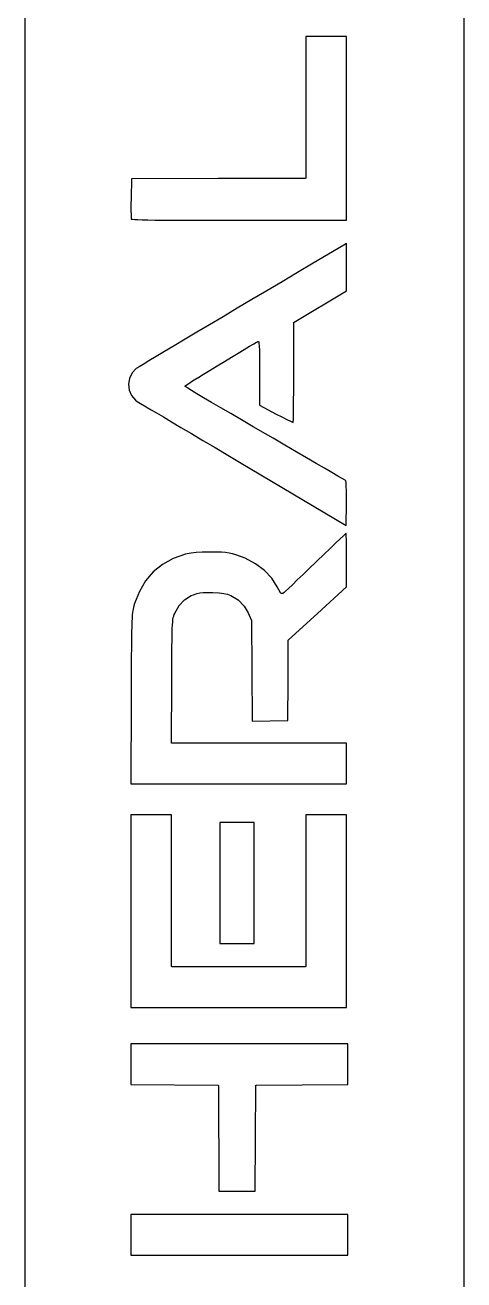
# Model space of a CAD drawing. Extents: x 47 to 252, y -139 to -48.
# Drawn here: x 96.55 to 100.53, y -115.85 to -104.45 of the extents above; entities that cross this region are included whole.
import ezdxf

# ---------------------------------------------------------------- set-up
doc = ezdxf.new("R2010")
doc.units = 0
doc.layers.add('BLACK', color=7, linetype='CONTINUOUS')

msp = doc.modelspace()

# ---------------------------------------------------------------- linework, layer by layer
at = {"layer": 'BLACK', "linetype": 'CONTINUOUS'}
for p, q in [((96.545, -105.076), (96.545, -104.323)), ((100.528, -104.35), (100.528, -104.629)), ((99.465, -104.555), (99.095, -104.555)), ((99.095, -104.555), (99.095, -105.84)), ((99.465, -106.225), (99.465, -104.555)), ((100.528, -104.629), (100.528, -104.629)), ((100.528, -104.629), (100.528, -104.922)), ((100.528, -104.922), (100.529, -105.23)), ((96.5451, -105.811), (96.545, -105.076)), ((96.545, -105.076), (96.545, -105.076)), ((100.529, -105.23), (100.529, -105.553)), ((100.529, -105.553), (100.529, -105.553)), ((100.529, -105.553), (100.529, -105.89)), ((96.5452, -106.135), (96.5451, -105.811)), ((96.5451, -105.811), (96.5451, -105.811)), ((97.5099, -105.85), (97.5073, -106.025)), ((98.2975, -105.847), (97.5099, -105.85)), ((99.09, -105.845), (98.2975, -105.847)), ((99.0905, -105.845), (99.09, -105.845)), ((99.0909, -105.845), (99.0905, -105.845)), ((99.091, -105.845), (99.0909, -105.845)), ((99.0915, -105.845), (99.091, -105.845)), ((99.091, -105.845), (99.091, -105.845)), ((99.0919, -105.845), (99.0915, -105.845)), ((99.0923, -105.844), (99.0919, -105.844)), ((99.0919, -105.844), (99.0919, -105.845)), ((99.0919, -105.845), (99.0919, -105.845)), ((99.0927, -105.844), (99.0923, -105.844)), ((99.0928, -105.844), (99.0927, -105.844)), ((99.0932, -105.844), (99.0928, -105.844)), ((99.0928, -105.844), (99.0928, -105.844)), ((99.0935, -105.843), (99.0932, -105.844)), ((99.0938, -105.843), (99.0935, -105.843)), ((99.0935, -105.843), (99.0935, -105.843)), ((99.0935, -105.843), (99.0935, -105.843)), ((99.0941, -105.843), (99.0938, -105.843)), ((99.0942, -105.843), (99.0941, -105.843)), ((99.0941, -105.843), (99.0941, -105.843)), ((99.0943, -105.842), (99.0942, -105.843)), ((99.0946, -105.842), (99.0943, -105.842)), ((99.0947, -105.841), (99.0946, -105.842)), ((99.0946, -105.842), (99.0946, -105.842)), ((99.0946, -105.842), (99.0946, -105.842)), ((99.0949, -105.841), (99.0947, -105.841)), ((99.095, -105.84), (99.0949, -105.841)), ((99.0949, -105.841), (99.0949, -105.841)), ((99.0949, -105.841), (99.0949, -105.841)), ((99.095, -105.84), (99.095, -105.84)), ((100.529, -105.89), (100.529, -106.244)), ((97.5073, -106.025), (97.5066, -106.083)), ((97.5066, -106.083), (97.5066, -106.135)), ((97.5073, -106.025), (97.5073, -106.025)), ((96.5452, -106.529), (96.5452, -106.135)), ((96.5452, -106.135), (96.5452, -106.135)), ((97.5066, -106.135), (97.5071, -106.177)), ((97.5071, -106.177), (97.5081, -106.206)), ((97.5081, -106.206), (97.5091, -106.214)), ((97.5091, -106.214), (97.5103, -106.215)), ((97.5103, -106.215), (97.5209, -106.216)), ((97.5209, -106.216), (97.5405, -106.218)), ((97.5405, -106.218), (97.5698, -106.219)), ((97.5698, -106.219), (97.6094, -106.221)), ((97.6094, -106.221), (97.6094, -106.221)), ((97.6094, -106.221), (97.6605, -106.222)), ((97.6605, -106.222), (97.6605, -106.222)), ((97.6605, -106.222), (97.7242, -106.223)), ((97.7242, -106.223), (97.7242, -106.223)), ((97.7242, -106.223), (97.8013, -106.223)), ((97.8013, -106.223), (97.8013, -106.223)), ((97.8013, -106.223), (97.8929, -106.224)), ((97.8929, -106.224), (97.8929, -106.224)), ((97.8929, -106.224), (98.0001, -106.224)), ((98.0001, -106.224), (98.0002, -106.224)), ((98.0002, -106.224), (98.1238, -106.225)), ((98.1238, -106.225), (98.1239, -106.225)), ((98.1239, -106.225), (98.2651, -106.225)), ((98.2651, -106.225), (98.2652, -106.225)), ((98.2652, -106.225), (98.425, -106.225)), ((98.425, -106.225), (98.4251, -106.225)), ((98.4251, -106.225), (98.4897, -106.225)), ((98.4897, -106.225), (99.465, -106.225)), ((100.529, -106.244), (100.529, -106.613)), ((99.465, -106.437), (99.44, -106.452)), ((99.465, -106.865), (99.465, -106.437)), ((96.5453, -107.231), (96.5452, -106.529)), ((96.5452, -106.529), (96.5452, -106.529)), ((99.3015, -106.533), (99.1613, -106.616)), ((99.3016, -106.533), (99.3015, -106.533)), ((99.3015, -106.533), (99.3015, -106.533)), ((99.44, -106.452), (99.3016, -106.533)), ((99.44, -106.452), (99.44, -106.452)), ((99.1613, -106.616), (99.0203, -106.7)), ((99.1613, -106.616), (99.1613, -106.616)), ((100.529, -106.613), (100.529, -106.998)), ((98.8798, -106.783), (98.7407, -106.865)), ((99.0203, -106.7), (98.8798, -106.783)), ((98.8798, -106.783), (98.8798, -106.783)), ((99.0203, -106.7), (99.0203, -106.7)), ((98.7407, -106.865), (98.6042, -106.946)), ((98.7407, -106.865), (98.7407, -106.865)), ((98.9874, -107.15), (99.465, -106.865)), ((98.6041, -106.946), (98.4713, -107.025)), ((98.6042, -106.946), (98.6041, -106.946)), ((100.529, -106.998), (100.529, -106.998)), ((100.529, -106.998), (100.529, -107.399)), ((98.343, -107.101), (98.2207, -107.174)), ((98.3431, -107.101), (98.343, -107.101)), ((98.4712, -107.025), (98.3431, -107.101)), ((98.4713, -107.025), (98.4712, -107.025)), ((98.4712, -107.025), (98.4712, -107.025)), ((96.5454, -107.714), (96.5453, -107.231)), ((96.5453, -107.231), (96.5453, -107.231)), ((98.1052, -107.242), (97.9977, -107.306)), ((98.2207, -107.174), (98.1052, -107.242)), ((98.1052, -107.242), (98.1052, -107.242)), ((98.2207, -107.174), (98.2207, -107.174)), ((98.985, -107.154), (98.9851, -107.153)), ((98.985, -107.612), (98.985, -107.154)), ((98.985, -107.154), (98.985, -107.154)), ((98.985, -107.154), (98.985, -107.154)), ((98.9851, -107.153), (98.9851, -107.153)), ((98.9851, -107.153), (98.9851, -107.153)), ((98.9851, -107.153), (98.9852, -107.153)), ((98.9852, -107.153), (98.9853, -107.152)), ((98.9853, -107.152), (98.9854, -107.152)), ((98.9854, -107.152), (98.9855, -107.152)), ((98.9855, -107.152), (98.9857, -107.151)), ((98.9855, -107.152), (98.9855, -107.152)), ((98.9857, -107.151), (98.9859, -107.151)), ((98.9859, -107.151), (98.9859, -107.151)), ((98.9859, -107.151), (98.986, -107.151)), ((98.986, -107.151), (98.9863, -107.151)), ((98.9863, -107.151), (98.9865, -107.15)), ((98.9865, -107.15), (98.9866, -107.15)), ((98.9866, -107.15), (98.9867, -107.15)), ((98.9867, -107.15), (98.987, -107.15)), ((98.987, -107.15), (98.9873, -107.15)), ((98.9873, -107.15), (98.9874, -107.15)), ((98.9874, -107.15), (98.9874, -107.15)), ((97.9977, -107.306), (97.8993, -107.365)), ((97.9977, -107.306), (97.9977, -107.306)), ((98.5836, -107.37), (98.6218, -107.348)), ((98.6218, -107.348), (98.6219, -107.348)), ((98.6219, -107.348), (98.6479, -107.333)), ((98.6219, -107.348), (98.6219, -107.348)), ((98.6479, -107.333), (98.648, -107.333)), ((98.648, -107.333), (98.6481, -107.333)), ((98.6481, -107.333), (98.6591, -107.327)), ((98.6481, -107.333), (98.6481, -107.333)), ((98.6591, -107.327), (98.6592, -107.327)), ((98.6592, -107.327), (98.6592, -107.327)), ((98.6592, -107.327), (98.6593, -107.327)), ((98.6593, -107.327), (98.6597, -107.327)), ((98.6597, -107.327), (98.6601, -107.327)), ((98.6601, -107.327), (98.6602, -107.327)), ((98.6602, -107.327), (98.6602, -107.327)), ((98.6602, -107.327), (98.6606, -107.327)), ((98.6606, -107.327), (98.6611, -107.327)), ((98.6611, -107.327), (98.6611, -107.327)), ((98.6611, -107.327), (98.6612, -107.327)), ((98.6612, -107.327), (98.6616, -107.327)), ((98.6616, -107.327), (98.662, -107.327)), ((98.662, -107.327), (98.6621, -107.327)), ((98.6621, -107.327), (98.6621, -107.327)), ((98.6621, -107.327), (98.6626, -107.327)), ((98.6626, -107.327), (98.663, -107.327)), ((98.663, -107.327), (98.663, -107.327)), ((98.663, -107.327), (98.6631, -107.327)), ((98.6631, -107.327), (98.6635, -107.327)), ((98.6635, -107.327), (98.6639, -107.327)), ((98.6639, -107.327), (98.6639, -107.327)), ((98.6639, -107.327), (98.664, -107.327)), ((98.664, -107.327), (98.6643, -107.328)), ((98.6643, -107.328), (98.6647, -107.328)), ((98.6647, -107.328), (98.6647, -107.328)), ((98.6647, -107.328), (98.6648, -107.328)), ((98.6648, -107.328), (98.6651, -107.328)), ((98.6651, -107.328), (98.6653, -107.329)), ((98.6653, -107.329), (98.6654, -107.329)), ((98.6654, -107.329), (98.6654, -107.329)), ((98.6654, -107.329), (98.6656, -107.329)), ((98.6656, -107.329), (98.6659, -107.329)), ((98.6659, -107.329), (98.6659, -107.329)), ((98.6659, -107.329), (98.6659, -107.33)), ((98.6659, -107.33), (98.6661, -107.33)), ((98.6661, -107.33), (98.6662, -107.33)), ((98.6662, -107.33), (98.6662, -107.33)), ((98.6662, -107.33), (98.6662, -107.33)), ((98.6662, -107.33), (98.6684, -107.339)), ((98.6684, -107.339), (98.6684, -107.339)), ((98.6684, -107.339), (98.6685, -107.34)), ((98.6685, -107.34), (98.6686, -107.34)), ((98.6686, -107.34), (98.6705, -107.366)), ((97.7338, -107.464), (97.669, -107.503)), ((97.8109, -107.418), (97.7338, -107.464)), ((97.7338, -107.464), (97.7338, -107.464)), ((97.7338, -107.464), (97.7338, -107.464)), ((97.8992, -107.365), (97.8109, -107.418)), ((97.8109, -107.418), (97.8109, -107.418)), ((97.8993, -107.365), (97.8992, -107.365)), ((97.8992, -107.365), (97.8992, -107.365)), ((98.3547, -107.507), (98.4188, -107.468)), ((98.4188, -107.468), (98.4798, -107.432)), ((98.4188, -107.468), (98.4188, -107.468)), ((98.4188, -107.468), (98.4188, -107.468)), ((98.4798, -107.432), (98.4799, -107.432)), ((98.4799, -107.432), (98.5355, -107.398)), ((98.4799, -107.432), (98.4799, -107.432)), ((98.5355, -107.398), (98.5355, -107.398)), ((98.5355, -107.398), (98.5356, -107.398)), ((98.5356, -107.398), (98.5836, -107.37)), ((98.5836, -107.37), (98.5836, -107.37)), ((98.5836, -107.37), (98.5836, -107.37)), ((98.6705, -107.366), (98.6706, -107.366)), ((98.6706, -107.366), (98.6706, -107.366)), ((98.6706, -107.366), (98.6706, -107.366)), ((98.6706, -107.366), (98.6723, -107.408)), ((98.6723, -107.408), (98.6723, -107.408)), ((98.6723, -107.408), (98.6723, -107.408)), ((98.6723, -107.408), (98.6736, -107.462)), ((98.6736, -107.462), (98.6736, -107.462)), ((98.6736, -107.462), (98.6736, -107.462)), ((98.6736, -107.462), (98.6745, -107.526)), ((100.529, -107.399), (100.53, -107.818)), ((97.5551, -107.572), (97.517, -107.612)), ((97.5593, -107.57), (97.5551, -107.572)), ((97.5806, -107.556), (97.5593, -107.57)), ((97.6176, -107.534), (97.5806, -107.556)), ((97.669, -107.503), (97.6176, -107.534)), ((97.6176, -107.534), (97.6176, -107.534)), ((98.1661, -107.622), (98.2261, -107.586)), ((98.2261, -107.586), (98.2896, -107.547)), ((98.2261, -107.586), (98.2261, -107.586)), ((98.2896, -107.547), (98.2897, -107.547)), ((98.2897, -107.547), (98.3546, -107.507)), ((98.2897, -107.547), (98.2897, -107.547)), ((98.3546, -107.507), (98.3547, -107.507)), ((98.3547, -107.507), (98.3547, -107.507)), ((98.6745, -107.526), (98.6745, -107.526)), ((98.6745, -107.526), (98.6745, -107.526)), ((98.6745, -107.526), (98.675, -107.598)), ((97.4937, -107.661), (97.4849, -107.714)), ((97.517, -107.612), (97.4937, -107.661)), ((98.0308, -107.707), (98.0662, -107.684)), ((98.0662, -107.684), (98.0663, -107.684)), ((98.0663, -107.684), (98.1121, -107.656)), ((98.0663, -107.684), (98.0663, -107.684)), ((98.1121, -107.656), (98.1122, -107.656)), ((98.1122, -107.656), (98.1661, -107.622)), ((98.1122, -107.656), (98.1122, -107.656)), ((98.1661, -107.622), (98.1661, -107.622)), ((98.1661, -107.622), (98.1661, -107.622)), ((98.675, -107.598), (98.675, -107.598)), ((98.675, -107.598), (98.675, -107.618)), ((98.675, -107.618), (98.675, -107.905)), ((98.9846, -107.781), (98.9849, -107.693)), ((98.9849, -107.693), (98.985, -107.612)), ((98.9849, -107.693), (98.9849, -107.693)), ((96.5454, -107.915), (96.5454, -107.714)), ((96.5454, -107.714), (96.5454, -107.714)), ((97.4849, -107.714), (97.491, -107.768)), ((97.491, -107.768), (97.5119, -107.818)), ((97.9979, -107.733), (97.9978, -107.732)), ((97.9978, -107.732), (97.9978, -107.732)), ((97.9978, -107.732), (97.9978, -107.732)), ((97.9978, -107.732), (97.9979, -107.732)), ((97.9979, -107.732), (97.9979, -107.731)), ((97.9979, -107.731), (97.998, -107.731)), ((97.9979, -107.732), (97.9979, -107.732)), ((97.998, -107.733), (97.9979, -107.733)), ((97.9979, -107.733), (97.9979, -107.733)), ((97.9979, -107.733), (97.9979, -107.733)), ((97.998, -107.731), (97.998, -107.731)), ((97.998, -107.731), (97.9981, -107.731)), ((97.9981, -107.734), (97.998, -107.733)), ((97.9981, -107.731), (97.9982, -107.73)), ((97.9982, -107.734), (97.9981, -107.734)), ((97.9981, -107.734), (97.9981, -107.734)), ((97.9982, -107.73), (97.9983, -107.73)), ((97.9983, -107.734), (97.9982, -107.734)), ((97.9983, -107.73), (97.9984, -107.73)), ((97.9984, -107.735), (97.9983, -107.734)), ((97.9984, -107.73), (97.9985, -107.73)), ((97.9985, -107.735), (97.9984, -107.735)), ((97.9985, -107.73), (97.9987, -107.729)), ((97.9987, -107.735), (97.9985, -107.735)), ((97.9987, -107.729), (97.9988, -107.729)), ((97.9988, -107.735), (97.9987, -107.735)), ((97.9988, -107.729), (97.9989, -107.729)), ((97.999, -107.735), (97.9988, -107.735)), ((97.9989, -107.729), (97.9991, -107.729)), ((97.9991, -107.735), (97.999, -107.735)), ((97.9991, -107.729), (97.9993, -107.729)), ((97.9993, -107.736), (97.9991, -107.735)), ((97.9993, -107.729), (97.9995, -107.728)), ((97.9995, -107.736), (97.9993, -107.736)), ((97.9995, -107.728), (97.9996, -107.728)), ((97.9997, -107.736), (97.9995, -107.736)), ((97.9996, -107.728), (97.9998, -107.728)), ((97.9998, -107.736), (97.9997, -107.736)), ((97.9998, -107.728), (98.0076, -107.722)), ((98.0035, -107.739), (97.9998, -107.736)), ((97.9998, -107.736), (97.9998, -107.736)), ((98.0036, -107.739), (98.0035, -107.739)), ((98.0037, -107.739), (98.0036, -107.739)), ((98.0038, -107.739), (98.0037, -107.739)), ((98.0228, -107.751), (98.0038, -107.739)), ((98.0076, -107.722), (98.0077, -107.722)), ((98.0077, -107.722), (98.0078, -107.722)), ((98.0078, -107.722), (98.0079, -107.722)), ((98.0079, -107.722), (98.0307, -107.707)), ((98.0229, -107.751), (98.0228, -107.751)), ((98.0228, -107.751), (98.0228, -107.751)), ((98.0228, -107.751), (98.0228, -107.751)), ((98.0571, -107.772), (98.0229, -107.751)), ((98.0307, -107.707), (98.0308, -107.707)), ((98.0308, -107.707), (98.0308, -107.707)), ((98.0572, -107.772), (98.0571, -107.772)), ((98.0571, -107.772), (98.0571, -107.772)), ((98.1054, -107.801), (98.0572, -107.772)), ((98.1055, -107.801), (98.1054, -107.801)), ((98.1054, -107.801), (98.1054, -107.801)), ((98.1664, -107.837), (98.1055, -107.801)), ((98.984, -107.861), (98.9846, -107.781)), ((98.9846, -107.781), (98.9846, -107.781)), ((96.5455, -108.582), (96.5454, -107.915)), ((96.5454, -107.915), (96.5454, -107.915)), ((97.5119, -107.818), (97.5461, -107.859)), ((97.5461, -107.859), (97.5636, -107.871)), ((97.5636, -107.871), (97.5933, -107.89)), ((97.5933, -107.89), (97.629, -107.911)), ((97.629, -107.911), (97.6363, -107.915)), ((97.6363, -107.915), (97.6363, -107.915)), ((97.6363, -107.915), (97.6363, -107.915)), ((97.6363, -107.915), (97.6548, -107.926)), ((97.6548, -107.926), (97.6548, -107.926)), ((97.6548, -107.926), (97.6548, -107.926)), ((97.6548, -107.926), (97.6892, -107.946)), ((98.2387, -107.879), (98.1664, -107.837)), ((98.1664, -107.837), (98.1664, -107.837)), ((98.1664, -107.837), (98.1664, -107.837)), ((98.2388, -107.879), (98.2387, -107.879)), ((98.3212, -107.928), (98.2388, -107.879)), ((98.3213, -107.928), (98.3212, -107.928)), ((98.3212, -107.928), (98.3212, -107.928)), ((98.3213, -107.928), (98.3213, -107.928)), ((98.3213, -107.928), (98.3213, -107.928)), ((98.4127, -107.981), (98.3213, -107.928)), ((98.675, -107.905), (98.8264, -107.985)), ((98.9833, -107.931), (98.984, -107.861)), ((98.984, -107.861), (98.984, -107.861)), ((100.53, -107.818), (100.53, -108.253)), ((97.6892, -107.946), (97.6893, -107.946)), ((97.6893, -107.946), (97.6893, -107.946)), ((97.6893, -107.946), (97.7382, -107.975)), ((97.7382, -107.975), (97.7383, -107.975)), ((97.7383, -107.975), (97.7383, -107.975)), ((97.7383, -107.975), (97.8007, -108.012)), ((97.8007, -108.012), (97.8007, -108.012)), ((97.8007, -108.012), (97.8752, -108.056)), ((98.5117, -108.039), (98.4127, -107.981)), ((98.4127, -107.981), (98.4127, -107.981)), ((98.617, -108.1), (98.5117, -108.039)), ((98.5117, -108.039), (98.5117, -108.039)), ((98.5117, -108.039), (98.5117, -108.039)), ((98.8264, -107.985), (98.8265, -107.985)), ((98.8265, -107.985), (98.8265, -107.985)), ((98.8265, -107.985), (98.8769, -108.011)), ((98.8769, -108.011), (98.8769, -108.011)), ((98.8769, -108.011), (98.9211, -108.034)), ((98.9211, -108.034), (98.9561, -108.051)), ((98.9803, -108.06), (98.9814, -108.032)), ((98.9814, -108.032), (98.9824, -107.989)), ((98.9824, -107.989), (98.9833, -107.931)), ((98.9824, -107.989), (98.9824, -107.989)), ((98.9833, -107.931), (98.9833, -107.931)), ((97.8752, -108.056), (97.8752, -108.056)), ((97.8752, -108.056), (97.9607, -108.106)), ((97.9607, -108.106), (97.9607, -108.106)), ((97.9607, -108.106), (97.9607, -108.106)), ((97.9607, -108.106), (98.0557, -108.163)), ((98.6171, -108.101), (98.617, -108.1)), ((98.617, -108.1), (98.617, -108.1)), ((98.7274, -108.165), (98.6171, -108.101)), ((98.9561, -108.051), (98.9787, -108.062)), ((98.9787, -108.062), (98.98, -108.063)), ((98.98, -108.063), (98.9803, -108.06)), ((98.0557, -108.163), (98.0558, -108.163)), ((98.0558, -108.163), (98.0558, -108.163)), ((98.0558, -108.163), (98.1591, -108.224)), ((98.1591, -108.224), (98.1592, -108.224)), ((98.1592, -108.224), (98.2696, -108.29)), ((98.7275, -108.165), (98.7274, -108.165)), ((98.7274, -108.165), (98.7274, -108.165)), ((98.797, -108.205), (98.7275, -108.165)), ((98.9045, -108.268), (98.797, -108.205)), ((98.797, -108.205), (98.797, -108.205)), ((98.9046, -108.268), (98.9045, -108.268)), ((98.9045, -108.268), (98.9045, -108.268)), ((99.0064, -108.327), (98.9046, -108.268)), ((100.53, -108.253), (100.53, -108.705)), ((98.2696, -108.29), (98.2697, -108.29)), ((98.2697, -108.29), (98.3859, -108.359)), ((98.3859, -108.359), (98.3859, -108.359)), ((98.3859, -108.359), (98.5067, -108.43)), ((99.1013, -108.382), (99.0064, -108.327)), ((99.0064, -108.327), (99.0064, -108.327)), ((99.0064, -108.327), (99.0064, -108.327)), ((99.1877, -108.433), (99.1013, -108.382)), ((99.1013, -108.382), (99.1013, -108.382)), ((98.5067, -108.43), (98.5068, -108.431)), ((98.5068, -108.431), (98.5068, -108.431)), ((98.5068, -108.431), (98.5876, -108.479)), ((98.5876, -108.479), (98.5876, -108.479)), ((98.5876, -108.479), (99.4601, -108.998)), ((99.1878, -108.433), (99.1877, -108.433)), ((99.1877, -108.433), (99.1877, -108.433)), ((99.2646, -108.478), (99.1878, -108.433)), ((99.2647, -108.478), (99.2646, -108.478)), ((99.2646, -108.478), (99.2646, -108.478)), ((99.3307, -108.516), (99.2647, -108.478)), ((96.5456, -109.233), (96.5455, -108.582)), ((96.5455, -108.582), (96.5455, -108.582)), ((99.3844, -108.548), (99.3307, -108.516)), ((99.3307, -108.516), (99.3307, -108.516)), ((99.3845, -108.548), (99.3844, -108.548)), ((99.4248, -108.572), (99.3845, -108.548)), ((99.4249, -108.572), (99.4248, -108.572)), ((99.4248, -108.572), (99.4248, -108.572)), ((99.4505, -108.587), (99.4249, -108.572)), ((99.4585, -108.592), (99.4505, -108.587)), ((99.4604, -108.607), (99.4585, -108.592)), ((99.4619, -108.639), (99.4604, -108.607)), ((99.4629, -108.684), (99.4619, -108.639)), ((99.4632, -108.739), (99.4629, -108.684)), ((100.53, -108.705), (100.53, -109.174)), ((99.4601, -108.998), (99.4627, -108.801)), ((99.4627, -108.801), (99.4632, -108.739)), ((99.4627, -108.801), (99.4627, -108.801)), ((99.4603, -109.069), (99.4586, -109.071)), ((99.4617, -109.09), (99.4603, -109.069)), ((99.3638, -109.159), (99.3142, -109.206)), ((99.4055, -109.12), (99.3638, -109.159)), ((99.3638, -109.159), (99.3638, -109.159)), ((99.4377, -109.09), (99.4055, -109.12)), ((99.4055, -109.12), (99.4055, -109.12)), ((99.4586, -109.071), (99.4377, -109.09)), ((99.463, -109.129), (99.4617, -109.09)), ((99.4641, -109.18), (99.463, -109.129)), ((99.4648, -109.241), (99.4641, -109.18)), ((99.4641, -109.18), (99.4641, -109.18)), ((100.53, -109.174), (100.53, -109.662)), ((96.5457, -109.868), (96.5456, -109.233)), ((96.5456, -109.233), (96.5456, -109.233)), ((98.0031, -109.258), (97.8905, -109.298)), ((98.0183, -109.254), (98.0031, -109.258)), ((98.054, -109.248), (98.0183, -109.254)), ((98.0976, -109.244), (98.054, -109.248)), ((98.1533, -109.241), (98.0976, -109.244)), ((98.2251, -109.24), (98.1533, -109.241)), ((98.2767, -109.24), (98.2251, -109.24)), ((98.3275, -109.241), (98.2767, -109.24)), ((98.3664, -109.244), (98.3275, -109.241)), ((98.3981, -109.248), (98.3664, -109.244)), ((98.4272, -109.254), (98.3981, -109.248)), ((98.4584, -109.263), (98.4272, -109.254)), ((98.5425, -109.294), (98.4584, -109.263)), ((98.638, -109.345), (98.5425, -109.294)), ((99.2583, -109.26), (99.1977, -109.318)), ((99.3142, -109.206), (99.2583, -109.26)), ((99.3142, -109.206), (99.3142, -109.206)), ((99.3142, -109.206), (99.3142, -109.206)), ((99.465, -109.309), (99.4648, -109.241)), ((99.4648, -109.241), (99.4648, -109.241)), ((97.7926, -109.352), (97.7089, -109.419)), ((97.8905, -109.298), (97.7926, -109.352)), ((98.7197, -109.406), (98.638, -109.345)), ((98.7859, -109.476), (98.7197, -109.406)), ((99.1277, -109.386), (99.0698, -109.442)), ((99.1278, -109.386), (99.1277, -109.386)), ((99.1277, -109.386), (99.1277, -109.386)), ((99.1896, -109.326), (99.1278, -109.386)), ((99.1897, -109.326), (99.1896, -109.326)), ((99.1977, -109.318), (99.1897, -109.326)), ((99.465, -109.555), (99.465, -109.309)), ((97.6391, -109.5), (97.5828, -109.596)), ((97.7089, -109.419), (97.6391, -109.5)), ((98.8354, -109.555), (98.7859, -109.476)), ((99.0173, -109.492), (98.9722, -109.536)), ((99.0697, -109.442), (99.0173, -109.492)), ((99.0173, -109.492), (99.0173, -109.492)), ((99.0698, -109.442), (99.0697, -109.442)), ((99.0697, -109.442), (99.0697, -109.442)), ((97.5828, -109.596), (97.5398, -109.706)), ((97.9925, -109.674), (98.0539, -109.634)), ((98.0539, -109.634), (98.0539, -109.634)), ((98.0539, -109.634), (98.0543, -109.634)), ((98.0543, -109.634), (98.0546, -109.634)), ((98.0546, -109.634), (98.0739, -109.626)), ((98.0739, -109.626), (98.0739, -109.626)), ((98.0739, -109.626), (98.0741, -109.626)), ((98.0741, -109.626), (98.0742, -109.626)), ((98.0742, -109.626), (98.1034, -109.616)), ((98.1034, -109.616), (98.1035, -109.616)), ((98.1035, -109.616), (98.1037, -109.616)), ((98.1037, -109.616), (98.1039, -109.616)), ((98.1039, -109.616), (98.1313, -109.609)), ((98.1313, -109.609), (98.1313, -109.609)), ((98.1313, -109.609), (98.1316, -109.609)), ((98.1316, -109.609), (98.1319, -109.609)), ((98.1319, -109.609), (98.1631, -109.606)), ((98.1631, -109.606), (98.1632, -109.606)), ((98.1632, -109.606), (98.1634, -109.606)), ((98.1634, -109.606), (98.1635, -109.606)), ((98.1635, -109.606), (98.2043, -109.606)), ((98.2043, -109.606), (98.2044, -109.606)), ((98.2044, -109.606), (98.2044, -109.606)), ((98.2044, -109.606), (98.2045, -109.606)), ((98.2045, -109.606), (98.2501, -109.607)), ((98.2501, -109.607), (98.2502, -109.607)), ((98.2502, -109.607), (98.2502, -109.607)), ((98.2502, -109.607), (98.2502, -109.607)), ((98.2502, -109.607), (98.3078, -109.61)), ((98.3078, -109.61), (98.3078, -109.61)), ((98.3078, -109.61), (98.308, -109.61)), ((98.308, -109.61), (98.3081, -109.61)), ((98.3081, -109.61), (98.3506, -109.614)), ((98.3506, -109.614), (98.3507, -109.614)), ((98.3507, -109.614), (98.3509, -109.614)), ((98.3509, -109.614), (98.3511, -109.614)), ((98.3511, -109.614), (98.3837, -109.621)), ((98.3837, -109.621), (98.3838, -109.621)), ((98.3838, -109.621), (98.3841, -109.621)), ((98.3841, -109.621), (98.3844, -109.621)), ((98.3844, -109.621), (98.412, -109.632)), ((98.412, -109.632), (98.4121, -109.632)), ((98.4121, -109.632), (98.4122, -109.632)), ((98.4122, -109.632), (98.4124, -109.632)), ((98.4124, -109.632), (98.4133, -109.632)), ((98.4133, -109.632), (98.4133, -109.632)), ((98.4133, -109.632), (98.4136, -109.632)), ((98.4136, -109.632), (98.4138, -109.632)), ((98.4138, -109.632), (98.4802, -109.673)), ((98.848, -109.581), (98.8354, -109.555)), ((98.8481, -109.581), (98.848, -109.581)), ((98.848, -109.581), (98.848, -109.581)), ((98.848, -109.581), (98.848, -109.581)), ((98.8608, -109.604), (98.8481, -109.581)), ((98.8609, -109.604), (98.8608, -109.604)), ((98.8611, -109.604), (98.8609, -109.604)), ((98.8609, -109.604), (98.8609, -109.604)), ((98.8614, -109.605), (98.8611, -109.604)), ((98.8615, -109.605), (98.8614, -109.605)), ((98.8614, -109.605), (98.8614, -109.605)), ((98.8707, -109.615), (98.8615, -109.605)), ((98.8615, -109.605), (98.8615, -109.605)), ((98.8708, -109.615), (98.8707, -109.615)), ((98.871, -109.615), (98.8708, -109.615)), ((98.8712, -109.615), (98.871, -109.615)), ((98.8714, -109.616), (98.8712, -109.615)), ((98.8716, -109.616), (98.8714, -109.616)), ((98.8718, -109.616), (98.8716, -109.616)), ((98.872, -109.616), (98.8718, -109.616)), ((98.8722, -109.616), (98.872, -109.616)), ((98.8725, -109.616), (98.8722, -109.616)), ((98.8727, -109.616), (98.8725, -109.616)), ((98.8729, -109.616), (98.8727, -109.616)), ((98.8732, -109.616), (98.8729, -109.616)), ((98.8734, -109.616), (98.8732, -109.616)), ((98.8736, -109.616), (98.8734, -109.616)), ((98.8739, -109.616), (98.8736, -109.616)), ((98.8741, -109.616), (98.8739, -109.616)), ((98.8744, -109.616), (98.8741, -109.616)), ((98.8746, -109.616), (98.8744, -109.616)), ((98.8747, -109.616), (98.8746, -109.616)), ((98.8832, -109.616), (98.8747, -109.616)), ((98.8836, -109.616), (98.8832, -109.616)), ((98.8841, -109.616), (98.8836, -109.616)), ((98.8842, -109.616), (98.8841, -109.616)), ((98.8846, -109.616), (98.8842, -109.616)), ((98.8842, -109.616), (98.8842, -109.616)), ((98.885, -109.615), (98.8846, -109.616)), ((98.8851, -109.615), (98.885, -109.615)), ((98.8855, -109.615), (98.8851, -109.615)), ((98.8851, -109.615), (98.8851, -109.615)), ((98.8859, -109.615), (98.8855, -109.615)), ((98.886, -109.615), (98.8859, -109.615)), ((98.8859, -109.615), (98.8859, -109.615)), ((98.8859, -109.615), (98.8859, -109.615)), ((98.8859, -109.615), (98.8859, -109.615)), ((98.8969, -109.607), (98.886, -109.615)), ((98.897, -109.607), (98.8969, -109.607)), ((98.8971, -109.607), (98.897, -109.607)), ((98.8972, -109.607), (98.8971, -109.607)), ((98.8976, -109.606), (98.8972, -109.607)), ((98.8977, -109.606), (98.8976, -109.606)), ((98.8978, -109.606), (98.8977, -109.606)), ((98.8977, -109.606), (98.8977, -109.606)), ((98.9106, -109.594), (98.8978, -109.606)), ((98.9107, -109.594), (98.9106, -109.594)), ((98.936, -109.57), (98.9107, -109.594)), ((98.9721, -109.536), (98.936, -109.57)), ((98.936, -109.57), (98.936, -109.57)), ((98.9722, -109.536), (98.9721, -109.536)), ((99.2018, -109.796), (99.465, -109.555)), ((97.5296, -109.742), (97.526, -109.756)), ((97.5338, -109.727), (97.5296, -109.742)), ((97.5398, -109.706), (97.5338, -109.727)), ((97.9037, -109.795), (97.9403, -109.729)), ((97.9403, -109.729), (97.9403, -109.729)), ((97.9403, -109.729), (97.9404, -109.729)), ((97.9404, -109.729), (97.9404, -109.729)), ((97.9404, -109.729), (97.9407, -109.729)), ((97.9407, -109.729), (97.9409, -109.729)), ((97.9409, -109.729), (97.941, -109.729)), ((97.941, -109.728), (97.9915, -109.674)), ((97.941, -109.729), (97.941, -109.728)), ((97.9915, -109.674), (97.9916, -109.674)), ((97.9916, -109.674), (97.9917, -109.674)), ((97.9917, -109.674), (97.9917, -109.674)), ((97.9917, -109.674), (97.992, -109.674)), ((97.992, -109.674), (97.9923, -109.674)), ((97.9923, -109.674), (97.9924, -109.674)), ((97.9924, -109.674), (97.9925, -109.674)), ((98.4802, -109.673), (98.4803, -109.673)), ((98.4803, -109.673), (98.4804, -109.673)), ((98.4804, -109.673), (98.4805, -109.673)), ((98.4805, -109.673), (98.4807, -109.674)), ((98.4807, -109.674), (98.481, -109.674)), ((98.481, -109.674), (98.4811, -109.674)), ((98.4811, -109.674), (98.4812, -109.674)), ((98.4812, -109.674), (98.5349, -109.73)), ((98.5349, -109.73), (98.5349, -109.73)), ((98.5349, -109.73), (98.5349, -109.73)), ((98.5349, -109.73), (98.535, -109.73)), ((98.535, -109.73), (98.5352, -109.731)), ((98.5352, -109.731), (98.5355, -109.731)), ((98.5355, -109.731), (98.5355, -109.731)), ((98.5355, -109.731), (98.5356, -109.731)), ((98.5356, -109.731), (98.5704, -109.79)), ((100.53, -109.662), (100.53, -109.662)), ((100.53, -109.662), (100.53, -110.167)), ((97.5161, -109.838), (97.5145, -109.871)), ((97.518, -109.811), (97.5161, -109.838)), ((97.5203, -109.789), (97.518, -109.811)), ((97.5229, -109.771), (97.5203, -109.789)), ((97.526, -109.756), (97.5229, -109.771)), ((97.8854, -109.872), (97.8878, -109.851)), ((97.8878, -109.851), (97.8879, -109.85)), ((97.8878, -109.851), (97.8878, -109.851)), ((97.8879, -109.85), (97.8908, -109.834)), ((97.8879, -109.85), (97.8879, -109.85)), ((97.8908, -109.834), (97.8909, -109.834)), ((97.8909, -109.833), (97.8945, -109.82)), ((97.8909, -109.834), (97.8909, -109.833)), ((97.8909, -109.834), (97.8909, -109.834)), ((97.8945, -109.82), (97.8945, -109.82)), ((97.8945, -109.82), (97.8946, -109.82)), ((97.8946, -109.82), (97.8989, -109.807)), ((97.8946, -109.82), (97.8946, -109.82)), ((97.8989, -109.807), (97.8989, -109.807)), ((97.8989, -109.807), (97.899, -109.807)), ((97.899, -109.807), (97.9035, -109.796)), ((97.899, -109.807), (97.899, -109.807)), ((97.9035, -109.796), (97.9035, -109.796)), ((97.9035, -109.796), (97.9036, -109.796)), ((97.9036, -109.796), (97.9037, -109.795)), ((98.5704, -109.79), (98.5704, -109.79)), ((98.5704, -109.79), (98.5705, -109.79)), ((98.5705, -109.79), (98.5706, -109.79)), ((98.5706, -109.79), (98.5995, -109.853)), ((98.5995, -109.853), (98.5996, -109.853)), ((98.5996, -109.853), (98.5996, -109.853)), ((98.5996, -109.853), (98.5996, -109.853)), ((98.5996, -109.853), (98.5997, -109.853)), ((98.5997, -109.853), (98.5999, -109.854)), ((98.5999, -109.854), (98.5999, -109.854)), ((98.5999, -109.854), (98.5999, -109.854)), ((98.5999, -109.854), (98.5999, -109.854)), ((98.5999, -109.854), (98.6, -109.855)), ((98.6, -109.855), (98.6, -109.855)), ((98.6, -109.855), (98.6, -109.855)), ((98.6, -109.855), (98.6061, -110.775)), ((98.9369, -110.037), (99.2017, -109.796)), ((99.2017, -109.796), (99.2018, -109.796)), ((96.5458, -110.487), (96.5457, -109.868)), ((96.5457, -109.868), (96.5457, -109.868)), ((97.5121, -109.966), (97.5111, -110.029)), ((97.5132, -109.914), (97.5121, -109.966)), ((97.5145, -109.871), (97.5132, -109.914)), ((97.5145, -109.871), (97.5145, -109.871)), ((97.8797, -110.037), (97.8807, -109.98)), ((97.8807, -109.98), (97.8819, -109.935)), ((97.8807, -109.98), (97.8807, -109.98)), ((97.8807, -109.98), (97.8807, -109.98)), ((97.8819, -109.935), (97.8834, -109.899)), ((97.8819, -109.935), (97.8819, -109.935)), ((97.8819, -109.935), (97.8819, -109.935)), ((97.8819, -109.935), (97.8819, -109.935)), ((97.8834, -109.899), (97.8854, -109.872)), ((97.8834, -109.899), (97.8834, -109.899)), ((97.8834, -109.899), (97.8834, -109.899)), ((97.8834, -109.899), (97.8834, -109.899)), ((97.8854, -109.872), (97.8854, -109.872)), ((97.8854, -109.872), (97.8854, -109.872)), ((97.8854, -109.872), (97.8854, -109.872)), ((97.5111, -110.029), (97.5104, -110.104)), ((97.5111, -110.029), (97.5111, -110.029)), ((97.879, -110.107), (97.8797, -110.037)), ((97.8797, -110.037), (97.8797, -110.037)), ((97.8797, -110.037), (97.8797, -110.037)), ((98.9326, -110.408), (98.9352, -110.041)), ((98.9352, -110.041), (98.9352, -110.041)), ((98.9352, -110.041), (98.9353, -110.041)), ((98.9353, -110.041), (98.9353, -110.04)), ((98.9353, -110.04), (98.9354, -110.04)), ((98.9353, -110.041), (98.9353, -110.041)), ((98.9354, -110.04), (98.9355, -110.039)), ((98.9354, -110.04), (98.9354, -110.04)), ((98.9354, -110.04), (98.9354, -110.04)), ((98.9355, -110.039), (98.9357, -110.039)), ((98.9357, -110.039), (98.9359, -110.038)), ((98.9357, -110.039), (98.9357, -110.039)), ((98.9357, -110.039), (98.9357, -110.039)), ((98.9359, -110.038), (98.9361, -110.038)), ((98.9361, -110.038), (98.9362, -110.038)), ((98.9362, -110.038), (98.9362, -110.038)), ((98.9362, -110.038), (98.9365, -110.038)), ((98.9365, -110.038), (98.9368, -110.037)), ((98.9368, -110.037), (98.9368, -110.037)), ((98.9368, -110.037), (98.9369, -110.037)), ((97.5097, -110.194), (97.509, -110.299)), ((97.5104, -110.104), (97.5097, -110.194)), ((97.8777, -110.293), (97.8783, -110.192)), ((97.8783, -110.191), (97.879, -110.107)), ((97.8783, -110.192), (97.8783, -110.191)), ((97.879, -110.107), (97.879, -110.107)), ((100.53, -110.167), (100.53, -110.691)), ((97.509, -110.299), (97.5084, -110.421)), ((97.877, -110.412), (97.8777, -110.293)), ((97.8777, -110.293), (97.8777, -110.293)), ((97.5084, -110.421), (97.5077, -110.562)), ((97.8741, -110.97), (97.877, -110.412)), ((97.877, -110.412), (97.877, -110.412)), ((98.93, -110.77), (98.9326, -110.408)), ((98.9326, -110.408), (98.9326, -110.408)), ((96.5459, -111.089), (96.5458, -110.487)), ((96.5458, -110.487), (96.5458, -110.487)), ((97.5076, -110.578), (97.504, -111.345)), ((97.5077, -110.562), (97.5076, -110.578)), ((98.6061, -110.775), (98.93, -110.77)), ((100.53, -110.691), (100.53, -111.234)), ((97.8742, -110.971), (97.8741, -110.97)), ((97.8743, -110.971), (97.8742, -110.971)), ((97.8744, -110.972), (97.8743, -110.971)), ((97.8749, -110.973), (97.8744, -110.972)), ((97.8744, -110.972), (97.8744, -110.972)), ((97.8744, -110.972), (97.8744, -110.972)), ((97.8755, -110.974), (97.8749, -110.973)), ((97.8759, -110.974), (97.8755, -110.974)), ((97.8762, -110.974), (97.8759, -110.974)), ((97.8771, -110.975), (97.8762, -110.974)), ((97.8775, -110.975), (97.8771, -110.975)), ((97.8771, -110.975), (97.8771, -110.975)), ((97.8771, -110.975), (97.8771, -110.975)), ((97.878, -110.975), (97.8775, -110.975)), ((97.8785, -110.975), (97.878, -110.975)), ((97.878, -110.975), (97.878, -110.975)), ((97.878, -110.975), (97.878, -110.975)), ((97.879, -110.975), (97.8785, -110.975)), ((99.465, -110.975), (97.879, -110.975)), ((99.465, -111.345), (99.465, -110.975)), ((96.5459, -111.35), (96.5459, -111.089)), ((96.5459, -111.089), (96.5459, -111.089)), ((100.53, -111.234), (100.53, -111.795)), ((97.504, -111.345), (99.465, -111.345)), ((96.5459, -111.62), (96.5459, -111.35)), ((96.5459, -111.35), (96.5459, -111.35)), ((96.546, -111.676), (96.5459, -111.62)), ((96.5459, -111.62), (96.5459, -111.62)), ((96.546, -111.677), (96.546, -111.676)), ((96.5461, -112.248), (96.546, -111.677)), ((97.875, -111.625), (97.505, -111.625)), ((97.505, -111.625), (97.505, -113.375)), ((97.875, -113), (97.875, -111.625)), ((99.465, -111.625), (99.095, -111.625)), ((99.095, -111.625), (99.095, -113)), ((99.465, -113.375), (99.465, -111.625)), ((98.315, -111.695), (98.315, -112.795)), ((98.625, -111.695), (98.315, -111.695)), ((98.625, -112.795), (98.625, -111.695)), ((100.53, -111.795), (100.53, -112.376)), ((96.5462, -112.804), (96.5461, -112.248)), ((96.5461, -112.248), (96.5461, -112.248)), ((100.53, -112.376), (100.53, -112.976)), ((96.5463, -113.346), (96.5462, -112.804)), ((96.5462, -112.804), (96.5462, -112.804)), ((98.315, -112.795), (98.625, -112.795)), ((97.8751, -113.001), (97.875, -113)), ((97.8752, -113.001), (97.8751, -113.001)), ((97.8751, -113.001), (97.8751, -113.001)), ((97.8751, -113.001), (97.8751, -113.001)), ((97.8751, -113.001), (97.8751, -113.001)), ((97.8754, -113.002), (97.8752, -113.001)), ((97.8756, -113.002), (97.8754, -113.002)), ((97.8754, -113.002), (97.8754, -113.002)), ((97.8754, -113.002), (97.8754, -113.002)), ((97.8758, -113.003), (97.8756, -113.002)), ((97.8762, -113.003), (97.8758, -113.003)), ((97.8758, -113.003), (97.8758, -113.003)), ((97.8758, -113.003), (97.8758, -113.003)), ((97.8764, -113.003), (97.8762, -113.003)), ((97.8764, -113.004), (97.8764, -113.003)), ((97.8765, -113.004), (97.8764, -113.004)), ((97.8768, -113.004), (97.8765, -113.004)), ((97.8772, -113.004), (97.8768, -113.004)), ((97.8775, -113.004), (97.8772, -113.004)), ((97.8772, -113.004), (97.8772, -113.004)), ((97.8772, -113.004), (97.8772, -113.004)), ((97.878, -113.005), (97.8775, -113.004)), ((97.8781, -113.005), (97.878, -113.005)), ((97.878, -113.005), (97.878, -113.005)), ((97.8784, -113.005), (97.8781, -113.005)), ((97.879, -113.005), (97.8784, -113.005)), ((97.8794, -113.005), (97.879, -113.005)), ((97.879, -113.005), (97.879, -113.005)), ((97.879, -113.005), (97.879, -113.005)), ((97.8799, -113.005), (97.8794, -113.005)), ((99.09, -113.005), (97.8799, -113.005)), ((99.0905, -113.005), (99.09, -113.005)), ((99.0909, -113.005), (99.0905, -113.005)), ((99.091, -113.005), (99.0909, -113.005)), ((99.0915, -113.005), (99.091, -113.005)), ((99.091, -113.005), (99.091, -113.005)), ((99.0919, -113.005), (99.0915, -113.005)), ((99.0923, -113.004), (99.0919, -113.005)), ((99.0919, -113.005), (99.0919, -113.005)), ((99.0919, -113.005), (99.0919, -113.005)), ((99.0927, -113.004), (99.0923, -113.004)), ((99.0928, -113.004), (99.0927, -113.004)), ((99.0932, -113.004), (99.0928, -113.004)), ((99.0928, -113.004), (99.0928, -113.004)), ((99.0935, -113.004), (99.0932, -113.004)), ((99.0938, -113.003), (99.0935, -113.004)), ((99.0935, -113.004), (99.0935, -113.004)), ((99.0935, -113.004), (99.0935, -113.004)), ((99.0941, -113.003), (99.0938, -113.003)), ((99.0943, -113.002), (99.0941, -113.003)), ((99.0941, -113.003), (99.0941, -113.003)), ((99.0941, -113.003), (99.0941, -113.003)), ((99.0946, -113.002), (99.0943, -113.002)), ((99.0947, -113.002), (99.0946, -113.002)), ((99.0946, -113.002), (99.0946, -113.002)), ((99.0946, -113.002), (99.0946, -113.002)), ((99.0949, -113.001), (99.0947, -113.002)), ((99.095, -113), (99.0949, -113.001)), ((99.0949, -113.001), (99.0949, -113.001)), ((99.0949, -113.001), (99.0949, -113.001)), ((99.0949, -113.001), (99.0949, -113.001)), ((100.53, -112.976), (100.53, -113.475)), ((96.5463, -113.7), (96.5463, -113.346)), ((96.5463, -113.346), (96.5463, -113.346)), ((97.505, -113.375), (99.465, -113.375)), ((100.53, -113.475), (100.53, -125.695)), ((96.5464, -113.872), (96.5463, -113.7)), ((96.5463, -113.7), (96.5463, -113.7)), ((99.475, -113.705), (97.505, -113.705)), ((97.505, -113.705), (97.505, -114.075)), ((99.475, -114.075), (99.475, -113.705)), ((96.5465, -114.384), (96.5464, -113.872)), ((96.5464, -113.872), (96.5464, -113.872)), ((97.505, -114.075), (98.295, -114.08)), ((98.295, -114.08), (98.2951, -114.08)), ((98.2951, -114.08), (98.2956, -114.08)), ((98.2956, -114.08), (98.296, -114.08)), ((98.296, -114.08), (98.296, -114.08)), ((98.296, -114.08), (98.2961, -114.08)), ((98.2961, -114.08), (98.2965, -114.08)), ((98.2965, -114.08), (98.2969, -114.08)), ((98.2969, -114.08), (98.2969, -114.08)), ((98.2969, -114.08), (98.297, -114.08)), ((98.297, -114.08), (98.2974, -114.081)), ((98.2974, -114.081), (98.2978, -114.081)), ((98.2978, -114.081), (98.2978, -114.081)), ((98.2978, -114.081), (98.2979, -114.081)), ((98.2979, -114.081), (98.2982, -114.081)), ((98.2982, -114.081), (98.2985, -114.081)), ((98.2985, -114.081), (98.2986, -114.081)), ((98.2986, -114.081), (98.2986, -114.082)), ((98.2986, -114.082), (98.2989, -114.082)), ((98.2989, -114.082), (98.2991, -114.082)), ((98.2991, -114.082), (98.2992, -114.082)), ((98.2992, -114.082), (98.2992, -114.082)), ((98.2992, -114.082), (98.2994, -114.083)), ((98.2994, -114.083), (98.2996, -114.083)), ((98.2996, -114.083), (98.2996, -114.083)), ((98.2996, -114.083), (98.2996, -114.083)), ((98.2996, -114.083), (98.2998, -114.084)), ((98.6401, -114.084), (98.6403, -114.083)), ((98.6403, -114.083), (98.6404, -114.083)), ((98.6404, -114.083), (98.6404, -114.083)), ((98.6404, -114.083), (98.6404, -114.083)), ((98.6404, -114.083), (98.6407, -114.083)), ((98.6407, -114.083), (98.6408, -114.082)), ((98.6408, -114.082), (98.6409, -114.082)), ((98.6409, -114.082), (98.6409, -114.082)), ((98.6409, -114.082), (98.6412, -114.082)), ((98.6412, -114.082), (98.6415, -114.081)), ((98.6415, -114.081), (98.6415, -114.081)), ((98.6415, -114.081), (98.6415, -114.081)), ((98.6415, -114.081), (98.6419, -114.081)), ((98.6419, -114.081), (98.6422, -114.081)), ((98.6422, -114.081), (98.6422, -114.081)), ((98.6422, -114.081), (98.6423, -114.081)), ((98.6423, -114.081), (98.6427, -114.081)), ((98.6427, -114.081), (98.6431, -114.08)), ((98.6431, -114.08), (98.6431, -114.08)), ((98.6431, -114.08), (98.6432, -114.08)), ((98.6432, -114.08), (98.6436, -114.08)), ((98.6436, -114.08), (98.644, -114.08)), ((98.644, -114.08), (98.644, -114.08)), ((98.644, -114.08), (98.6441, -114.08)), ((98.6441, -114.08), (98.6445, -114.08)), ((98.6445, -114.08), (98.645, -114.08)), ((98.645, -114.08), (99.475, -114.075)), ((98.2998, -114.084), (98.2999, -114.084)), ((98.2999, -114.084), (98.2999, -114.084)), ((98.2999, -114.084), (98.2999, -114.084)), ((98.2999, -114.084), (98.3, -114.084)), ((98.3, -114.084), (98.3, -114.085)), ((98.3, -114.085), (98.3052, -115.045)), ((98.6374, -114.567), (98.64, -114.085)), ((98.64, -114.085), (98.6401, -114.084)), ((98.64, -114.085), (98.64, -114.085)), ((98.6401, -114.084), (98.6401, -114.084)), ((98.6401, -114.084), (98.6401, -114.084)), ((98.6401, -114.084), (98.6401, -114.084)), ((96.5466, -114.881), (96.5465, -114.384)), ((96.5465, -114.384), (96.5465, -114.384)), ((98.6348, -115.045), (98.6374, -114.567)), ((98.6374, -114.567), (98.6374, -114.567)), ((96.5467, -115.25), (96.5466, -114.881)), ((96.5466, -114.881), (96.5466, -114.881)), ((98.3052, -115.045), (98.6348, -115.045)), ((96.5467, -115.364), (96.5467, -115.25)), ((96.5467, -115.25), (96.5467, -115.25)), ((97.505, -115.255), (97.505, -115.625)), ((99.475, -115.255), (97.505, -115.255)), ((99.475, -115.625), (99.475, -115.255)), ((96.5469, -115.832), (96.5467, -115.364)), ((96.5467, -115.364), (96.5467, -115.364)), ((97.505, -115.625), (99.475, -115.625)), ((96.547, -116.287), (96.5469, -115.832)), ((96.5469, -115.832), (96.5469, -115.832))]:
    msp.add_line(p, q, dxfattribs=at)

doc.saveas('drawing.dxf')
